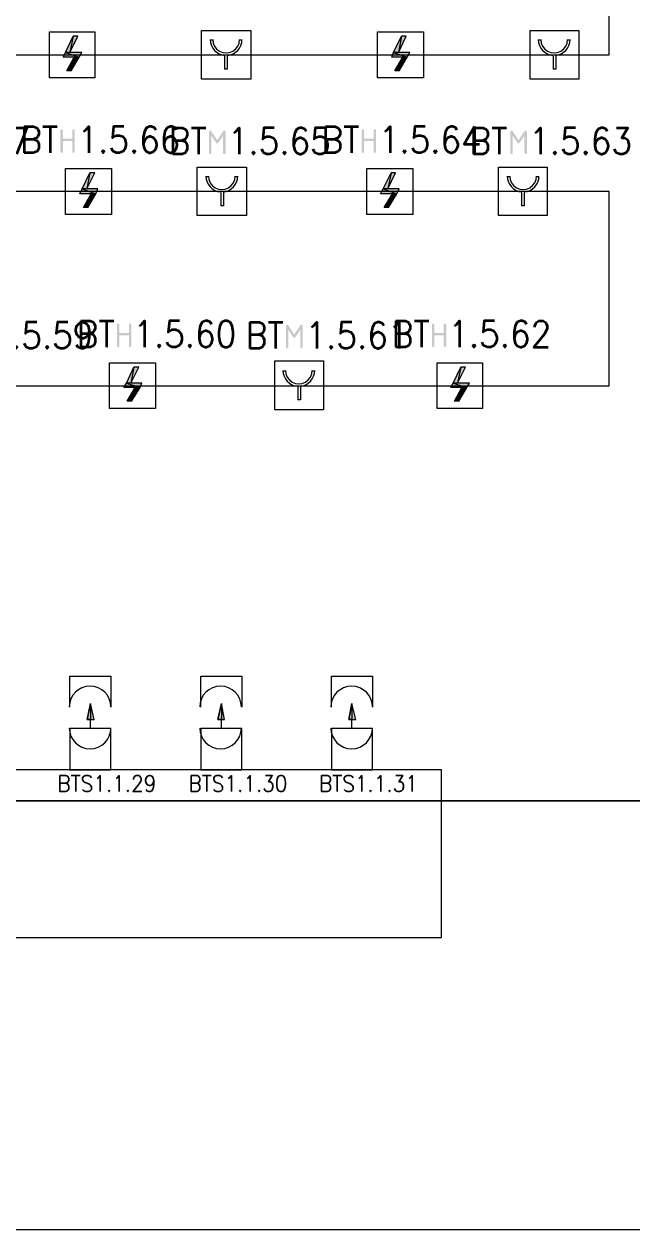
# Model space of a CAD drawing. Header units: millimetres. Extents: x 0 to 420, y 0 to 297.
# Drawn here: x 317.4 to 358.8, y 68.4 to 150.6 of the extents above; entities that cross this region are included whole.
import ezdxf

# ---------------------------------------------------------------- set-up
doc = ezdxf.new("R2010")
doc.units = ezdxf.units.MM
doc.styles.get("Standard").update_dxf_attribs({"font": 'STANDARD'})

msp = doc.modelspace()

# ---------------------------------------------------------------- hatches: boundary and pattern name
h = msp.add_hatch(color=1)
h.paths.add_polyline_path([(321.056, 149.775333), (320.717334, 149.775333), (320.505667, 148.674666)], flags=0)
h.paths.add_polyline_path([(320.717334, 149.775333), (320.505667, 148.674666), (320.209334, 148.674666)], flags=0)
h = msp.add_hatch(color=1)
h.paths.add_polyline_path([(343.408, 149.775333), (343.111667, 149.775333), (342.9, 148.674666)], flags=0)
h.paths.add_polyline_path([(343.111667, 149.775333), (342.9, 148.674666), (342.561334, 148.674666)], flags=0)
h = msp.add_hatch(color=1)
h.paths.add_polyline_path([(321.31, 148.674666), (320.209334, 148.674666), (321.140667, 148.335999)], flags=0)
h.paths.add_polyline_path([(320.209334, 148.674666), (321.140667, 148.335999), (320.04, 148.335999)], flags=0)
h = msp.add_hatch(color=1)
h.paths.add_polyline_path([(321.140667, 148.335999), (320.802, 148.335999), (320.590334, 147.404666)], flags=0)
h.paths.add_polyline_path([(320.802, 148.335999), (320.590334, 147.404666), (320.294, 147.404666)], flags=0)
h = msp.add_hatch(color=1)
h.paths.add_polyline_path([(343.662, 148.674666), (342.561334, 148.674666), (343.492667, 148.335999)], flags=0)
h.paths.add_polyline_path([(342.561334, 148.674666), (343.492667, 148.335999), (342.434334, 148.335999)], flags=0)
h = msp.add_hatch(color=1)
h.paths.add_polyline_path([(343.492667, 148.335999), (343.196334, 148.335999), (342.942334, 147.404666)], flags=0)
h.paths.add_polyline_path([(343.196334, 148.335999), (342.942334, 147.404666), (342.646, 147.404666)], flags=0)
for points in [[(319.862839, 141.897144), (319.862839, 143.350147), (319.88282, 143.410918), (319.943316, 143.431176), (320.004088, 143.410918), (320.024345, 143.350147), (320.024345, 142.785151), (320.669818, 142.785151), (320.669818, 143.350147), (320.690075, 143.410918), (320.750846, 143.431176), (320.811136, 143.410918), (320.831324, 143.350147), (320.831324, 141.897144), (320.811136, 141.836648), (320.750846, 141.816666), (320.690075, 141.836648), (320.669818, 141.897144), (320.669818, 142.623645), (320.024345, 142.623645), (320.024345, 141.897144), (320.004088, 141.836648), (319.943316, 141.816666), (319.88282, 141.836648)], [(331.030019, 143.346509), (331.090308, 143.326252), (331.110497, 143.26548), (331.110497, 141.812477), (331.090308, 141.751981), (331.030019, 141.731999), (330.969248, 141.751981), (330.948991, 141.812477), (330.948991, 143.000346), (330.619915, 142.507559), (330.584775, 142.470628), (330.545501, 142.458501), (330.504987, 142.470628), (330.469433, 142.507559), (330.142011, 143.000346), (330.142011, 141.812477), (330.121754, 141.751981), (330.060983, 141.731999), (330.000487, 141.751981), (329.980505, 141.812477), (329.980505, 143.26548), (330.000487, 143.326252), (330.060983, 143.346509), (330.10067, 143.336311), (330.132089, 143.30627), (330.545501, 142.686153), (330.961117, 143.31068), (330.98978, 143.337483)], [(340.394505, 141.897144), (340.394505, 143.350147), (340.414487, 143.410918), (340.474983, 143.431176), (340.535754, 143.410918), (340.556011, 143.350147), (340.556011, 142.785151), (341.201484, 142.785151), (341.201484, 143.350147), (341.221742, 143.410918), (341.282513, 143.431176), (341.342802, 143.410918), (341.36299, 143.350147), (341.36299, 141.897144), (341.342802, 141.836648), (341.282513, 141.816666), (341.221742, 141.836648), (341.201484, 141.897144), (341.201484, 142.623645), (340.556011, 142.623645), (340.556011, 141.897144), (340.535754, 141.836648), (340.474983, 141.816666), (340.414487, 141.836648)], [(351.561688, 143.346509), (351.621977, 143.326252), (351.642165, 143.26548), (351.642165, 141.812477), (351.621977, 141.751981), (351.561688, 141.731999), (351.500916, 141.751981), (351.480659, 141.812477), (351.480659, 143.000346), (351.151584, 142.507559), (351.116444, 142.470628), (351.07717, 142.458501), (351.036655, 142.470628), (351.001102, 142.507559), (350.67368, 143.000346), (350.67368, 141.812477), (350.653423, 141.751981), (350.592651, 141.731999), (350.532155, 141.751981), (350.512174, 141.812477), (350.512174, 143.26548), (350.532155, 143.326252), (350.592651, 143.346509), (350.632339, 143.336311), (350.663758, 143.30627), (351.07717, 142.686153), (351.492786, 143.31068), (351.521449, 143.337483)], [(323.715172, 128.64681), (323.715172, 130.099814), (323.735154, 130.160585), (323.795649, 130.180842), (323.856421, 130.160585), (323.876678, 130.099814), (323.876678, 129.534818), (324.522151, 129.534818), (324.522151, 130.099814), (324.542408, 130.160585), (324.60318, 130.180842), (324.663469, 130.160585), (324.683657, 130.099814), (324.683657, 128.64681), (324.663469, 128.586314), (324.60318, 128.566333), (324.542408, 128.586314), (324.522151, 128.64681), (324.522151, 129.373312), (323.876678, 129.373312), (323.876678, 128.64681), (323.856421, 128.586314), (323.795649, 128.566333), (323.735154, 128.586314)], [(336.279352, 130.096176), (336.339642, 130.075919), (336.35983, 130.015147), (336.35983, 128.562144), (336.339642, 128.501648), (336.279352, 128.481666), (336.218581, 128.501648), (336.198324, 128.562144), (336.198324, 129.750013), (335.869248, 129.257226), (335.834108, 129.220295), (335.794834, 129.208168), (335.75432, 129.220295), (335.718767, 129.257226), (335.391345, 129.750013), (335.391345, 128.562144), (335.371087, 128.501648), (335.310316, 128.481666), (335.24982, 128.501648), (335.229839, 128.562144), (335.229839, 130.015147), (335.24982, 130.075919), (335.310316, 130.096176), (335.350004, 130.085978), (335.381423, 130.055937), (335.794834, 129.43582), (336.210451, 130.060347), (336.239114, 130.08715)], [(345.178172, 128.64681), (345.178172, 130.099814), (345.198153, 130.160585), (345.258649, 130.180842), (345.319421, 130.160585), (345.339678, 130.099814), (345.339678, 129.534818), (345.985151, 129.534818), (345.985151, 130.099814), (346.005408, 130.160585), (346.06618, 130.180842), (346.126469, 130.160585), (346.146657, 130.099814), (346.146657, 128.64681), (346.126469, 128.586314), (346.06618, 128.566333), (346.005408, 128.586314), (345.985151, 128.64681), (345.985151, 129.373312), (345.339678, 129.373312), (345.339678, 128.64681), (345.319421, 128.586314), (345.258649, 128.566333), (345.198153, 128.586314)]]:
    msp.add_hatch(color=7).paths.add_polyline_path(points, flags=0)
h = msp.add_hatch(color=1)
h.paths.add_polyline_path([(322.199, 140.461999), (321.860334, 140.461999), (321.648667, 139.361333)], flags=0)
h.paths.add_polyline_path([(321.860334, 140.461999), (321.648667, 139.361333), (321.352334, 139.361333)], flags=0)
h = msp.add_hatch(color=1)
h.paths.add_polyline_path([(342.688334, 140.461999), (342.392, 140.461999), (342.180334, 139.361333)], flags=0)
h.paths.add_polyline_path([(342.392, 140.461999), (342.180334, 139.361333), (341.841667, 139.361333)], flags=0)
h = msp.add_hatch(color=1)
h.paths.add_polyline_path([(322.410667, 139.361333), (321.352334, 139.361333), (322.283667, 139.022666)], flags=0)
h.paths.add_polyline_path([(321.352334, 139.361333), (322.283667, 139.022666), (321.183, 139.022666)], flags=0)
h = msp.add_hatch(color=1)
h.paths.add_polyline_path([(322.283667, 139.022666), (321.945, 139.022666), (321.733334, 138.091333)], flags=0)
h.paths.add_polyline_path([(321.945, 139.022666), (321.733334, 138.091333), (321.437, 138.091333)], flags=0)
h = msp.add_hatch(color=1)
h.paths.add_polyline_path([(342.942334, 139.361333), (341.841667, 139.361333), (342.773, 139.022666)], flags=0)
h.paths.add_polyline_path([(341.841667, 139.361333), (342.773, 139.022666), (341.672334, 139.022666)], flags=0)
h = msp.add_hatch(color=1)
h.paths.add_polyline_path([(342.773, 139.022666), (342.476667, 139.022666), (342.222667, 138.091333)], flags=0)
h.paths.add_polyline_path([(342.476667, 139.022666), (342.222667, 138.091333), (341.926334, 138.091333)], flags=0)
h = msp.add_hatch(color=1)
h.paths.add_polyline_path([(325.204667, 127.211666), (324.866, 127.211666), (324.654334, 126.110999)], flags=0)
h.paths.add_polyline_path([(324.866, 127.211666), (324.654334, 126.110999), (324.358, 126.110999)], flags=0)
h = msp.add_hatch(color=1)
h.paths.add_polyline_path([(347.472, 127.211666), (347.133334, 127.211666), (346.921667, 126.110999)], flags=0)
h.paths.add_polyline_path([(347.133334, 127.211666), (346.921667, 126.110999), (346.625334, 126.110999)], flags=0)
h = msp.add_hatch(color=1)
h.paths.add_polyline_path([(325.416334, 126.110999), (324.358, 126.110999), (325.289334, 125.814666)], flags=0)
h.paths.add_polyline_path([(324.358, 126.110999), (325.289334, 125.814666), (324.188667, 125.814666)], flags=0)
h = msp.add_hatch(color=1)
h.paths.add_polyline_path([(347.726, 126.110999), (346.625334, 126.110999), (347.556667, 125.814666)], flags=0)
h.paths.add_polyline_path([(346.625334, 126.110999), (347.556667, 125.814666), (346.456, 125.814666)], flags=0)
h = msp.add_hatch(color=1)
h.paths.add_polyline_path([(325.289334, 125.814666), (324.950667, 125.814666), (324.696667, 124.883333)], flags=0)
h.paths.add_polyline_path([(324.950667, 125.814666), (324.696667, 124.883333), (324.400334, 124.883333)], flags=0)
h = msp.add_hatch(color=1)
h.paths.add_polyline_path([(347.556667, 125.814666), (347.218, 125.814666), (347.006334, 124.883333)], flags=0)
h.paths.add_polyline_path([(347.218, 125.814666), (347.006334, 124.883333), (346.71, 124.883333)], flags=0)
h = msp.add_hatch(color=6)
h.paths.add_polyline_path([(321.691, 103.166333), (321.902667, 104.267), (321.902667, 103.166333)], flags=0)
h.paths.add_polyline_path([(321.902667, 104.267), (321.902667, 103.166333), (322.156667, 103.166333)], flags=0)
h = msp.add_hatch(color=6)
h.paths.add_polyline_path([(330.581, 103.166333), (330.835, 104.267), (330.835, 103.166333)], flags=0)
h.paths.add_polyline_path([(330.835, 104.267), (330.835, 103.166333), (331.046667, 103.166333)], flags=0)
h = msp.add_hatch(color=6)
h.paths.add_polyline_path([(339.513334, 103.166333), (339.725, 104.267), (339.725, 103.166333)], flags=0)
h.paths.add_polyline_path([(339.725, 104.267), (339.725, 103.166333), (339.979, 103.166333)], flags=0)

# ---------------------------------------------------------------- linework, layer by layer
at = {"color": 7, "lineweight": 0}
msp.add_lwpolyline([(25.696335, 97.620666), (25.696335, 193.928999), (368.850334, 193.928999), (368.850334, 97.620666), (25.696335, 97.620666), (368.850334, 97.620666), (368.850334, 68.368333), (25.696335, 68.368333)], close=True, dxfattribs=at)
at = {"color": 1, "lineweight": 0}
for points in [[(73.702335, 124.714), (76.538668, 124.714), (76.538668, 77.597), (297.434, 77.597), (297.434, 114.342333), (105.664001, 114.342333), (105.664001, 125.941666), (357.251, 125.941666), (357.251, 139.191999), (105.664001, 139.191999), (105.664001, 148.505333), (357.251, 148.505333), (357.251, 185.462333), (262.466667, 185.462333)], [(330.073, 149.545704), (330.092218, 149.338818), (330.148739, 149.144688), (330.23896, 148.967213), (330.35928, 148.810295), (330.506094, 148.677834), (330.675802, 148.573731), (330.8648, 148.501888), (331.069485, 148.466204)], [(330.073, 149.521333), (330.242334, 149.521333)], [(330.242342, 149.54625), (330.273028, 149.30803), (330.363019, 149.08959), (330.506167, 148.901646), (330.696325, 148.754913), (330.918231, 148.662973), (331.152488, 148.632326), (331.386744, 148.662973), (331.60865, 148.754913), (331.798809, 148.901646), (331.941962, 149.08959), (332.031965, 149.30803), (332.062675, 149.54625)], [(331.235524, 148.466191), (331.440208, 148.501877), (331.629201, 148.573725), (331.798904, 148.677832), (331.945714, 148.810298), (332.06603, 148.967219), (332.156253, 149.144693), (332.212779, 149.338818), (332.232009, 149.545691)], [(332.062667, 149.521333), (332.232, 149.521333)], [(352.425005, 149.545708), (352.44422, 149.338823), (352.500737, 149.144692), (352.590953, 148.967217), (352.711268, 148.810299), (352.85808, 148.677838), (353.027788, 148.573736), (353.216792, 148.501892), (353.421489, 148.466208)], [(352.467334, 149.521333), (352.636667, 149.521333)], [(352.594342, 149.54625), (352.625028, 149.30803), (352.715019, 149.08959), (352.858167, 148.901646), (353.048325, 148.754913), (353.270231, 148.662973), (353.504488, 148.632326), (353.738744, 148.662973), (353.96065, 148.754913), (354.150827, 148.901646), (354.293978, 149.08959), (354.383971, 149.30803), (354.414675, 149.54625)], [(353.587524, 148.466191), (353.792208, 148.501877), (353.981201, 148.573725), (354.150904, 148.677832), (354.297714, 148.810298), (354.41803, 148.967219), (354.508253, 149.144693), (354.564779, 149.338818), (354.584009, 149.545691)], [(354.457, 149.521333), (354.626334, 149.521333)], [(331.046667, 148.420666), (331.046667, 147.531666)], [(331.216, 148.420666), (331.216, 147.531666)], [(353.441, 148.420666), (353.441, 147.531666)], [(353.610334, 148.420666), (353.610334, 147.531666)], [(331.216, 147.531666), (331.046667, 147.531666)], [(353.610334, 147.531666), (353.441, 147.531666)], [(329.776667, 140.232371), (329.795885, 140.025485), (329.852405, 139.831354), (329.942627, 139.65388), (330.062946, 139.496961), (330.209761, 139.364501), (330.379469, 139.260398), (330.568466, 139.188555), (330.773151, 139.152871)], [(329.776667, 140.207999), (329.946, 140.207999)], [(329.946009, 140.232917), (329.976695, 139.994697), (330.066685, 139.776257), (330.209833, 139.588312), (330.399991, 139.44158), (330.621898, 139.34964), (330.856154, 139.318993), (331.090411, 139.34964), (331.312317, 139.44158), (331.502476, 139.588312), (331.645629, 139.776257), (331.735632, 139.994697), (331.766342, 140.232917)], [(330.939191, 139.152858), (331.143875, 139.188544), (331.332868, 139.260391), (331.50257, 139.364499), (331.64938, 139.496965), (331.769697, 139.653885), (331.859919, 139.83136), (331.916446, 140.025484), (331.935675, 140.232358)], [(331.808667, 140.207999), (331.978, 140.207999)], [(350.308334, 140.207999), (350.477667, 140.207999)], [(350.308338, 140.232375), (350.327554, 140.025489), (350.38407, 139.831359), (350.474286, 139.653884), (350.594601, 139.496966), (350.741413, 139.364505), (350.911122, 139.260402), (351.100125, 139.188559), (351.304822, 139.152875)], [(350.477675, 140.232917), (350.508361, 139.994697), (350.598352, 139.776257), (350.7415, 139.588312), (350.931658, 139.44158), (351.153564, 139.34964), (351.387821, 139.318993), (351.622078, 139.34964), (351.843984, 139.44158), (352.03416, 139.588312), (352.177311, 139.776257), (352.267305, 139.994697), (352.298009, 140.232917)], [(351.470858, 139.152858), (351.675541, 139.188544), (351.864535, 139.260391), (352.034237, 139.364499), (352.181047, 139.496965), (352.301364, 139.653885), (352.391586, 139.83136), (352.448112, 140.025484), (352.467342, 140.232358)], [(352.298, 140.207999), (352.467334, 140.207999)], [(330.792667, 139.107333), (330.792667, 138.218333)], [(330.962, 139.107333), (330.962, 138.218333)], [(351.282, 139.107333), (351.282, 138.218333)], [(351.451334, 139.107333), (351.451334, 138.218333)], [(330.962, 138.218333), (330.792667, 138.218333)], [(351.451334, 138.218333), (351.282, 138.218333)], [(335.026005, 126.982037), (335.04522, 126.775152), (335.101737, 126.581021), (335.191953, 126.403546), (335.312268, 126.246628), (335.45908, 126.114167), (335.628788, 126.010065), (335.817792, 125.938221), (336.022489, 125.902537)], [(335.068334, 126.957666), (335.237667, 126.957666)], [(335.195338, 126.982584), (335.226024, 126.744363), (335.316014, 126.525923), (335.459163, 126.337979), (335.649321, 126.191247), (335.871227, 126.099306), (336.105489, 126.06866), (336.339758, 126.099306), (336.561689, 126.191247), (336.751841, 126.337979), (336.894979, 126.525923), (336.984968, 126.744363), (337.015671, 126.982584)], [(336.188524, 125.902525), (336.393208, 125.93821), (336.582201, 126.010058), (336.751904, 126.114166), (336.898714, 126.246631), (337.01903, 126.403552), (337.109253, 126.581026), (337.165779, 126.775151), (337.185009, 126.982025)], [(337.058, 126.957666), (337.227334, 126.957666)], [(336.042, 125.856999), (336.042, 124.968)], [(336.211334, 125.856999), (336.211334, 124.968)], [(336.211334, 124.968), (336.042, 124.968)]]:
    msp.add_lwpolyline(points, dxfattribs=at)
at = {"color": 7, "lineweight": 0}
for points in [[(319.108667, 150.071666), (322.199, 150.071666)], [(329.480334, 150.156333), (332.824667, 150.156333)], [(341.460667, 150.071666), (344.593334, 150.071666)], [(351.874667, 150.156333), (355.176667, 150.156333)], [(320.209334, 140.758333), (323.342, 140.758333)], [(329.184, 140.842999), (332.528334, 140.842999)], [(340.741, 140.758333), (343.873667, 140.758333)], [(349.715667, 140.842999), (353.017667, 140.842999)], [(323.215, 127.507999), (326.347667, 127.507999)], [(334.475667, 127.634999), (337.777667, 127.634999)], [(345.524667, 127.507999), (348.615, 127.507999)]]:
    msp.add_lwpolyline(points, dxfattribs=at)
at = {"color": 1, "lineweight": 0}
for points in [[(322.199, 146.938999), (319.108667, 146.938999), (319.108667, 150.071666), (322.199, 150.071666)], [(320.717334, 149.775333), (320.505667, 148.674666), (320.209334, 148.674666)], [(321.056, 149.775333), (320.717334, 149.775333), (320.505667, 148.674666)], [(332.824667, 150.156333), (332.824667, 146.854333), (329.480334, 146.854333), (329.480334, 150.156333)], [(344.593334, 146.938999), (341.460667, 146.938999), (341.460667, 150.071666), (344.593334, 150.071666)], [(343.111667, 149.775333), (342.9, 148.674666), (342.561334, 148.674666)], [(343.408, 149.775333), (343.111667, 149.775333), (342.9, 148.674666)], [(355.176667, 150.156333), (355.176667, 146.854333), (351.874667, 146.854333), (351.874667, 150.156333)], [(320.209334, 148.674666), (321.140667, 148.335999), (320.04, 148.335999)], [(321.31, 148.674666), (320.209334, 148.674666), (321.140667, 148.335999)], [(320.802, 148.335999), (320.590334, 147.404666), (320.294, 147.404666)], [(321.140667, 148.335999), (320.802, 148.335999), (320.590334, 147.404666)], [(342.561334, 148.674666), (343.492667, 148.335999), (342.434334, 148.335999)], [(343.662, 148.674666), (342.561334, 148.674666), (343.492667, 148.335999)], [(343.196334, 148.335999), (342.942334, 147.404666), (342.646, 147.404666)], [(343.492667, 148.335999), (343.196334, 148.335999), (342.942334, 147.404666)], [(323.342, 137.625666), (320.209334, 137.625666), (320.209334, 140.758333), (323.342, 140.758333)], [(332.528334, 140.842999), (332.528334, 137.540999), (329.184, 137.540999), (329.184, 140.842999)], [(343.873667, 137.625666), (340.741, 137.625666), (340.741, 140.758333), (343.873667, 140.758333)], [(353.017667, 140.842999), (353.017667, 137.540999), (349.715667, 137.540999), (349.715667, 140.842999)], [(321.860334, 140.461999), (321.648667, 139.361333), (321.352334, 139.361333)], [(322.199, 140.461999), (321.860334, 140.461999), (321.648667, 139.361333)], [(342.392, 140.461999), (342.180334, 139.361333), (341.841667, 139.361333)], [(342.688334, 140.461999), (342.392, 140.461999), (342.180334, 139.361333)], [(321.352334, 139.361333), (322.283667, 139.022666), (321.183, 139.022666)], [(322.410667, 139.361333), (321.352334, 139.361333), (322.283667, 139.022666)], [(321.945, 139.022666), (321.733334, 138.091333), (321.437, 138.091333)], [(322.283667, 139.022666), (321.945, 139.022666), (321.733334, 138.091333)], [(341.841667, 139.361333), (342.773, 139.022666), (341.672334, 139.022666)], [(342.942334, 139.361333), (341.841667, 139.361333), (342.773, 139.022666)], [(342.476667, 139.022666), (342.222667, 138.091333), (341.926334, 138.091333)], [(342.773, 139.022666), (342.476667, 139.022666), (342.222667, 138.091333)], [(326.347667, 124.375333), (323.215, 124.375333), (323.215, 127.507999), (326.347667, 127.507999)], [(337.777667, 127.634999), (337.777667, 124.290666), (334.475667, 124.290666), (334.475667, 127.634999)], [(348.615, 124.375333), (345.524667, 124.375333), (345.524667, 127.507999), (348.615, 127.507999)], [(324.866, 127.211666), (324.654334, 126.110999), (324.358, 126.110999)], [(325.204667, 127.211666), (324.866, 127.211666), (324.654334, 126.110999)], [(347.133334, 127.211666), (346.921667, 126.110999), (346.625334, 126.110999)], [(347.472, 127.211666), (347.133334, 127.211666), (346.921667, 126.110999)], [(324.358, 126.110999), (325.289334, 125.814666), (324.188667, 125.814666)], [(325.416334, 126.110999), (324.358, 126.110999), (325.289334, 125.814666)], [(346.625334, 126.110999), (347.556667, 125.814666), (346.456, 125.814666)], [(347.726, 126.110999), (346.625334, 126.110999), (347.556667, 125.814666)], [(324.950667, 125.814666), (324.696667, 124.883333), (324.400334, 124.883333)], [(325.289334, 125.814666), (324.950667, 125.814666), (324.696667, 124.883333)], [(347.218, 125.814666), (347.006334, 124.883333), (346.71, 124.883333)], [(347.556667, 125.814666), (347.218, 125.814666), (347.006334, 124.883333)]]:
    msp.add_lwpolyline(points, close=True, dxfattribs=at)
at = {"color": 6, "lineweight": 0}
for points in [[(320.505667, 104.013), (320.505667, 106.129666), (323.299667, 106.129666), (323.299667, 104.013)], [(329.438, 104.013), (329.438, 106.129666), (332.232, 106.129666), (332.232, 104.013)], [(338.328, 104.013), (338.328, 106.129666), (341.122, 106.129666), (341.122, 104.013)], [(323.299667, 104.034568), (323.270788, 104.320317), (323.18811, 104.586454), (323.057334, 104.827279), (322.88416, 105.037096), (322.674289, 105.210206), (322.433422, 105.34091), (322.167259, 105.423512), (321.8815, 105.452312), (321.595742, 105.423512), (321.329579, 105.34091), (321.088712, 105.210206), (320.878841, 105.037096), (320.705667, 104.827279), (320.574891, 104.586454), (320.492213, 104.320317), (320.463334, 104.034568)], [(332.189667, 104.034568), (332.160788, 104.320317), (332.07811, 104.586454), (331.947334, 104.827279), (331.77416, 105.037096), (331.564289, 105.210206), (331.323422, 105.34091), (331.057259, 105.423512), (330.7715, 105.452312), (330.485742, 105.423512), (330.219579, 105.34091), (329.978712, 105.210206), (329.768841, 105.037096), (329.595667, 104.827279), (329.464891, 104.586454), (329.382213, 104.320317), (329.353334, 104.034568)], [(341.122, 104.034568), (341.093121, 104.320317), (341.010443, 104.586454), (340.879667, 104.827279), (340.706493, 105.037096), (340.496622, 105.210206), (340.255755, 105.34091), (339.989592, 105.423512), (339.703834, 105.452312), (339.418075, 105.423512), (339.151912, 105.34091), (338.911045, 105.210206), (338.701174, 105.037096), (338.528, 104.827279), (338.397224, 104.586454), (338.314546, 104.320317), (338.285667, 104.034568)], [(321.902667, 102.573666), (321.902667, 103.166333), (322.156667, 103.166333), (321.902667, 104.267), (321.691, 103.166333), (321.902667, 103.166333)], [(330.835, 102.573666), (330.835, 103.166333), (331.046667, 103.166333), (330.835, 104.267), (330.581, 103.166333), (330.835, 103.166333)], [(339.725, 102.573666), (339.725, 103.166333), (339.979, 103.166333), (339.725, 104.267), (339.513334, 103.166333), (339.725, 103.166333)], [(320.463334, 102.594833), (320.492147, 102.309029), (320.574784, 102.042828), (320.70554, 101.801932), (320.878714, 101.592046), (321.0886, 101.418873), (321.329496, 101.288116), (321.595697, 101.205479), (321.8815, 101.176666), (322.167304, 101.205479), (322.433505, 101.288116), (322.674401, 101.418873), (322.884287, 101.592046), (323.05746, 101.801932), (323.188217, 102.042828), (323.270854, 102.309029), (323.299667, 102.594833)], [(329.353334, 102.594833), (329.382147, 102.309029), (329.464783, 102.042828), (329.59554, 101.801932), (329.768714, 101.592046), (329.9786, 101.418873), (330.219496, 101.288116), (330.485697, 101.205479), (330.7715, 101.176666), (331.057304, 101.205479), (331.323505, 101.288116), (331.564401, 101.418873), (331.774287, 101.592046), (331.94746, 101.801932), (332.078217, 102.042828), (332.160854, 102.309029), (332.189667, 102.594833)], [(338.285667, 102.594833), (338.314478, 102.309029), (338.397111, 102.042828), (338.527862, 101.801932), (338.701031, 101.592046), (338.910915, 101.418873), (339.151811, 101.288116), (339.418018, 101.205479), (339.703834, 101.176666), (339.989649, 101.205479), (340.255856, 101.288116), (340.496753, 101.418873), (340.706636, 101.592046), (340.879805, 101.801932), (341.010556, 102.042828), (341.093189, 102.309029), (341.122, 102.594833)], [(112.056335, 88.307333), (345.821, 88.307333), (345.821, 99.737333), (91.609335, 99.737333)]]:
    msp.add_lwpolyline(points, dxfattribs=at)
for points in [[(321.691, 103.166333), (321.902667, 104.267), (321.902667, 103.166333)], [(321.902667, 104.267), (321.902667, 103.166333), (322.156667, 103.166333)], [(330.581, 103.166333), (330.835, 104.267), (330.835, 103.166333)], [(330.835, 104.267), (330.835, 103.166333), (331.046667, 103.166333)], [(339.513334, 103.166333), (339.725, 104.267), (339.725, 103.166333)], [(339.725, 104.267), (339.725, 103.166333), (339.979, 103.166333)], [(323.299667, 99.737333), (323.299667, 102.573666), (320.505667, 102.573666), (320.505667, 99.737333)], [(332.232, 99.737333), (332.232, 102.573666), (329.438, 102.573666), (329.438, 99.737333)], [(341.122, 99.737333), (341.122, 102.573666), (338.328, 102.573666), (338.328, 99.737333)]]:
    msp.add_lwpolyline(points, close=True, dxfattribs=at)

# ---------------------------------------------------------------- texts
at = {"color": 7, "attachment_point": 1}
for s, insert, char_height, width in [('1.5.67', (310.769007, 143.530342), 1.798339, 5.79464789), ('BT', (317.119007, 143.615005), 1.798339, 2.59760078), ('1.5.66', (321.013653, 143.615005), 1.798339, 5.79464789), ('BT', (327.236667, 143.530342), 1.798339, 2.59760078), ('1.5.65', (331.258333, 143.530342), 1.798339, 5.79464789), ('BT', (337.650674, 143.615005), 1.798339, 2.59760078), ('1.5.64', (341.54532, 143.615005), 1.798339, 5.99446333), ('BT', (347.725993, 143.530342), 1.798339, 2.59760078), ('1.5.63', (351.79, 143.530342), 1.798339, 5.79464789), ('1.5.59', (315.086986, 130.280005), 1.798339, 5.79464789), ('BT', (320.971347, 130.364668), 1.798339, 2.59760078), ('1.5.60', (324.823653, 130.364668), 1.798339, 5.79464789), ('BT', (332.485993, 130.280005), 1.798339, 2.59760078), ('1.5.61', (336.55, 130.280005), 1.798339, 5.395017), ('BT', (342.434326, 130.364668), 1.798339, 2.59760078), ('1.5.62', (346.286667, 130.364668), 1.798339, 5.79464789), ('BTS1.1.29', (319.659041, 99.354162), 1.098488, 6.2247651), ('BTS1.1.30', (328.591382, 99.354162), 1.098488, 6.2247651), ('BTS1.1.31', (337.481382, 99.354162), 1.098488, 5.98065666)]:
    msp.add_mtext(s, dxfattribs=dict(at, insert=insert, char_height=char_height, width=width))

doc.saveas('drawing.dxf')
